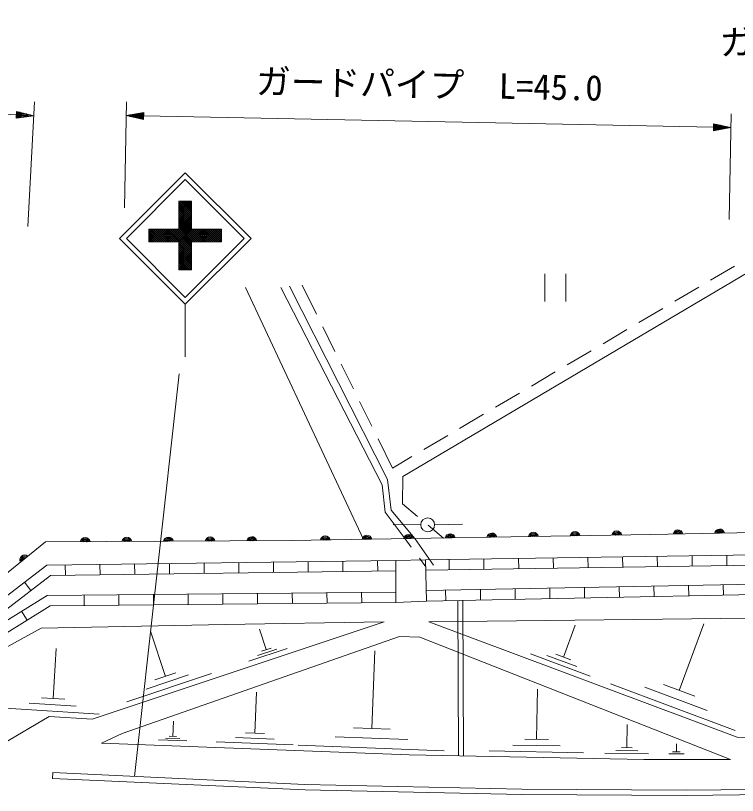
# Model space of a CAD drawing. Units: millimetres, scale not verified. Extents: x 40000 to 680000, y 20000 to 380000.
# Drawn here: x 270978 to 322975, y 282871 to 339045 of the extents above; entities that cross this region are included whole.
import ezdxf
from ezdxf.enums import TextEntityAlignment as Align

# ---------------------------------------------------------------- set-up
doc = ezdxf.new("R2010")
doc.units = ezdxf.units.MM
doc.header["$LTSCALE"] = 1000
for name, color, linetype, lineweight in [('M-BGD', 7, 'Continuous', 13), ('M-STR-HTXT', 7, 'Continuous', 13), ('M-STR-STRC', 7, 'Continuous', 13), ('M-STR-STRD', 7, 'Continuous', 13)]:
    doc.layers.add(name, color=color, linetype=linetype, lineweight=lineweight)
doc.styles.add('ＭＳ ゴシック', font='')
doc.styles.get('ＭＳ ゴシック').set_extended_font_data('MS Gothic')

msp = doc.modelspace()

# ---------------------------------------------------------------- linework, layer by layer
at = {"layer": 'M-BGD'}
for p, q in [((334471, 326894), (298875, 305849)), ((321049, 319988), (322771, 321005)), ((309106, 320441), (309106, 318441)), ((310606, 320441), (310606, 318441)), ((291618, 319635), (292659, 317527)), ((287533, 319448), (296041, 301312)), ((318466, 318462), (320188, 319479)), ((315883, 316937), (317605, 317954)), ((293101, 316631), (293987, 314837)), ((313299, 315412), (315021, 316429)), ((310716, 313886), (312438, 314903)), ((294430, 313941), (295316, 312148)), ((308133, 312361), (309855, 313378)), ((305550, 310836), (307272, 311853)), ((295759, 311251), (296644, 309458)), ((302966, 309310), (304688, 310327)), ((297087, 308561), (298128, 306453)), ((300383, 307785), (302105, 308802)), ((298128, 306453), (299522, 307277)), ((298842, 303885), (298875, 305849)), ((299939, 302969), (298842, 303885)), ((300166, 302369), (298166, 302397)), ((301804, 301412), (300706, 302328)), ((301166, 302371), (303165, 302409)), ((299034, 301364), (299480, 300759)), ((299728, 301376), (301093, 299466)), ((300509, 299849), (326404, 300233)), ((309707, 299986), (309718, 299236)), ((312207, 300023), (312218, 299273)), ((314706, 300060), (314718, 299310)), ((317206, 300097), (317217, 299347)), ((319706, 300134), (319717, 299384)), ((322206, 300171), (322217, 299421)), ((270022, 296987), (273232, 299466)), ((273232, 299466), (298373, 299796)), ((274554, 299483), (274564, 298733)), ((277054, 299516), (277063, 298766)), ((279553, 299549), (279563, 298799)), ((282053, 299582), (282063, 298832)), ((284553, 299615), (284563, 298865)), ((287053, 299647), (287063, 298897)), ((289553, 299680), (289562, 298930)), ((292052, 299713), (292062, 298963)), ((294552, 299746), (294562, 298996)), ((297052, 299779), (297062, 299029)), ((300073, 299954), (300519, 299348)), ((300570, 296871), (300509, 299849)), ((300520, 299099), (326199, 299480)), ((302208, 299875), (302219, 299125)), ((304708, 299912), (304719, 299162)), ((307207, 299949), (307218, 299199)), ((273493, 298719), (298383, 299046)), ((270257, 296221), (273493, 298719)), ((271627, 298226), (272085, 297633)), ((326107, 298119), (300555, 297621)), ((306973, 296996), (306958, 297745)), ((309473, 297044), (309458, 297794)), ((311972, 297093), (311958, 297843)), ((314472, 297142), (314457, 297892)), ((316971, 297191), (316957, 297940)), ((319471, 297239), (319456, 297989)), ((321970, 297288), (321956, 298038)), ((273248, 297271), (269955, 295235)), ((298357, 297523), (273248, 297271)), ((275915, 296547), (275907, 297297)), ((278415, 296573), (278407, 297322)), ((280915, 296598), (280907, 297348)), ((283414, 296623), (283407, 297373)), ((285914, 296648), (285907, 297398)), ((288414, 296673), (288407, 297423)), ((290914, 296698), (290907, 297448)), ((293414, 296723), (293406, 297473)), ((295914, 296748), (295906, 297498)), ((325874, 297364), (300570, 296871)), ((301974, 296898), (301959, 297648)), ((304474, 296947), (304459, 297697)), ((298364, 296773), (273464, 296523)), ((302885, 285717), (302832, 296915)), ((303189, 296922), (303234, 285711)), ((273464, 296523), (270147, 294472)), ((271805, 295497), (271411, 296135)), ((310436, 292837), (311292, 295125)), ((318773, 290432), (320567, 295227)), ((281768, 291446), (280685, 294698)), ((289034, 293372), (288544, 294844)), ((273682, 289848), (273911, 293456)), ((290537, 293463), (287776, 292544)), ((289785, 293417), (288405, 292958)), ((289379, 293487), (288689, 293257)), ((296643, 287691), (296859, 293293)), ((312366, 291462), (308077, 293067)), ((311401, 292150), (309256, 292952)), ((310972, 292636), (309899, 293038)), ((285088, 291648), (278990, 289618)), ((283428, 291547), (280379, 290532)), ((282530, 291700), (281006, 291192)), ((308513, 286915), (308582, 290533)), ((322819, 287552), (313829, 290915)), ((320796, 288992), (316301, 290674)), ((319897, 290012), (317649, 290853)), ((274528, 289794), (272836, 289901)), ((288224, 287354), (288339, 290311)), ((275345, 289289), (271961, 289504)), ((277008, 288730), (270241, 289160)), ((282307, 287118), (282349, 288215)), ((297955, 287641), (295330, 287742)), ((315011, 286307), (315043, 287987)), ((282564, 287108), (282050, 287128)), ((288917, 287328), (287532, 287381)), ((299241, 286890), (293990, 287093)), ((283325, 286804), (281268, 286883)), ((282816, 286961), (281787, 287000)), ((290968, 286508), (285424, 286722)), ((289596, 286931), (286824, 287038)), ((301840, 286088), (291337, 286494)), ((310200, 286431), (306809, 286495)), ((309361, 286899), (307665, 286931)), ((318582, 286010), (318582, 286596)), ((311887, 285947), (305104, 286075)), ((315795, 286082), (314220, 286112)), ((315405, 286300), (314618, 286315)), ((318857, 286010), (318308, 286010)), ((316578, 285857), (313429, 285917)), ((319131, 285864), (318034, 285864))]:
    msp.add_line(p, q, dxfattribs=at)
for points in [[(290088, 319461), (297374, 305236), (297597, 303283), (299034, 301364)], [(299728, 301376), (298043, 303426), (297776, 305637), (290712, 319550)], [(331704, 300954), (326654, 301847), (316736, 301669), (290837, 301223), (273143, 301134), (270048, 298628), (242526, 300037)], [(300509, 299849), (298373, 299796), (298364, 296773), (300570, 296871)], [(200877, 295747), (218848, 294989), (220462, 295158), (229131, 294695), (243659, 293972), (245719, 294855), (258356, 294168), (270423, 293589), (272831, 294926), (286075, 295185), (297535, 295372)], [(300750, 295382), (325990, 295660), (328626, 295198)], [(297535, 295372), (276488, 288363), (273402, 288559), (270066, 286579), (227882, 288666), (199682, 290021)], [(343094, 285802), (339884, 285712), (332619, 285533), (327847, 285569), (327004, 287022), (322950, 287076), (300750, 295382)], [(322471, 285464), (300103, 294275), (298641, 294311), (278664, 287319), (277165, 286641)], [(277165, 286641), (299319, 285785), (316228, 285464), (322471, 285464)]]:
    msp.add_lwpolyline(points, dxfattribs=at)
msp.add_circle((300666, 302362), 500, dxfattribs=at)
for centre, radius, start, end in [((299288, 301314), 354, 9.7838, 172.189), ((302288, 301366), 354, 9.7838, 172.189), ((305287, 301417), 354, 9.7838, 172.189), ((305287, 301417), 283, 12.0078, 169.9649), ((308287, 301469), 354, 9.7838, 172.189), ((308287, 301469), 283, 12.0078, 169.9649), ((308287, 301469), 212, 15.7542, 166.2186), ((311287, 301521), 354, 9.7838, 172.189), ((311287, 301521), 283, 12.0078, 169.9649), ((311287, 301521), 212, 15.7542, 166.2186), ((311287, 301521), 142, 23.4659, 158.5069), ((314286, 301572), 354, 9.7838, 172.189), ((314286, 301572), 283, 12.0078, 169.9649), ((314286, 301572), 212, 15.7542, 166.2186), ((314286, 301572), 142, 23.4659, 158.5069), ((314286, 301572), 100, 33.7836, 148.1892), ((318696, 301650), 354, 9.8278, 172.233), ((318696, 301650), 283, 12.0518, 170.0089), ((318696, 301650), 212, 15.7982, 166.2626), ((318696, 301650), 142, 23.5099, 158.5509), ((318696, 301650), 100, 33.8276, 148.2332), ((321696, 301704), 354, 9.8278, 172.233), ((321696, 301704), 283, 12.0518, 170.0089), ((321696, 301704), 212, 15.7982, 166.2626), ((321696, 301704), 142, 23.5099, 158.5509), ((321696, 301704), 100, 33.8276, 148.2332), ((275991, 301094), 354, 9.0862, 171.4914), ((275991, 301094), 283, 11.3102, 169.2673), ((275991, 301094), 212, 15.0566, 165.521), ((275991, 301094), 142, 22.7683, 157.8093), ((275991, 301094), 100, 33.086, 147.4916), ((278991, 301109), 354, 9.0862, 171.4914), ((278991, 301109), 283, 11.3102, 169.2673), ((278991, 301109), 212, 15.0566, 165.521), ((278991, 301109), 142, 22.7683, 157.8093), ((278991, 301109), 100, 33.086, 147.4916), ((281990, 301124), 354, 9.0862, 171.4914), ((281990, 301124), 283, 11.3102, 169.2673), ((281990, 301124), 212, 15.0566, 165.521), ((281990, 301124), 142, 22.7683, 157.8093), ((281990, 301124), 100, 33.086, 147.4916), ((284990, 301139), 354, 9.0862, 171.4914), ((284990, 301139), 283, 11.3102, 169.2673), ((284990, 301139), 212, 15.0566, 165.521), ((284990, 301139), 142, 22.7683, 157.8093), ((284990, 301139), 100, 33.086, 147.4916), ((287990, 301154), 354, 9.0862, 171.4914), ((287990, 301154), 283, 11.3102, 169.2673), ((287990, 301154), 212, 15.0566, 165.521), ((287990, 301154), 142, 22.7683, 157.8093), ((287990, 301154), 100, 33.086, 147.4916), ((293289, 301211), 354, 9.7838, 172.189), ((293289, 301211), 283, 12.0078, 169.9649), ((293289, 301211), 212, 15.7542, 166.2186), ((293289, 301211), 142, 23.4659, 158.5069), ((293289, 301211), 100, 33.7836, 148.1892), ((296289, 301263), 354, 9.7838, 172.189), ((296289, 301263), 283, 12.0078, 169.9649), ((296289, 301263), 212, 15.7542, 166.2186), ((296289, 301263), 142, 23.4659, 158.5069), ((296289, 301263), 100, 33.7836, 148.1892), ((299288, 301314), 283, 12.0078, 169.9649), ((299288, 301314), 212, 15.7542, 166.2186), ((299288, 301314), 142, 23.4659, 158.5069), ((299288, 301314), 100, 33.7836, 148.1892), ((302288, 301366), 283, 12.0078, 169.9649), ((302288, 301366), 212, 15.7542, 166.2186), ((302288, 301366), 142, 23.4659, 158.5069), ((302288, 301366), 100, 33.7836, 148.1892), ((305287, 301417), 212, 15.7542, 166.2186), ((305287, 301417), 142, 23.4659, 158.5069), ((305287, 301417), 100, 33.7836, 148.1892), ((308287, 301469), 142, 23.4659, 158.5069), ((308287, 301469), 100, 33.7836, 148.1892), ((311287, 301521), 100, 33.7836, 148.1892), ((271630, 299839), 354, 47.7979, 210.2031), ((271630, 299839), 283, 50.0219, 207.979), ((271630, 299839), 212, 53.7683, 204.2327), ((271630, 299839), 142, 61.48, 196.521), ((271630, 299839), 100, 71.7977, 186.2033)]:
    msp.add_arc(centre, radius, start, end, dxfattribs=at)
at = {"layer": 'M-STR-HTXT'}
for p, q in [((180971, 336785), (271042, 331898)), ((271857, 323842), (272344, 332829)), ((278820, 325208), (278971, 332842)), ((271055, 332147), (271028, 331648)), ((271796, 331957), (271047, 331998)), ((271050, 332047), (271549, 332020)), ((271302, 332084), (271053, 332097)), ((272290, 331830), (271055, 332147)), ((278951, 331842), (280206, 332067)), ((279955, 332022), (280205, 332017)), ((280196, 331567), (280206, 332067)), ((272290, 331830), (271028, 331648)), ((271281, 331684), (271031, 331698)), ((271034, 331748), (271533, 331721)), ((271785, 331757), (271036, 331798)), ((271039, 331848), (272038, 331794)), ((272290, 331830), (271042, 331898)), ((271045, 331948), (272043, 331893)), ((278951, 331842), (280196, 331567)), ((278951, 331842), (280201, 331817)), ((280200, 331767), (279200, 331787)), ((280202, 331867), (279202, 331887)), ((279449, 331732), (280199, 331717)), ((279453, 331932), (280203, 331917)), ((280198, 331667), (279698, 331677)), ((280204, 331967), (279704, 331977)), ((279947, 331622), (280197, 331617)), ((280201, 331817), (321258, 331005)), ((322377, 324347), (322528, 331980)), ((321263, 331255), (321253, 330755)), ((322508, 330981), (321253, 330755)), ((322006, 330891), (321256, 330905)), ((321257, 330955), (322257, 330936)), ((322508, 330981), (321258, 331005)), ((321259, 331055), (322259, 331036)), ((322010, 331091), (321260, 331105)), ((321261, 331155), (321761, 331145)), ((321512, 331200), (321262, 331205)), ((322508, 330981), (321263, 331255)), ((321504, 330800), (321254, 330805)), ((321255, 330855), (321755, 330846))]:
    msp.add_line(p, q, dxfattribs=at)
at = {"layer": 'M-STR-STRC'}
for p, q in [((278461, 322986), (283198, 327723)), ((283198, 327723), (287936, 322986)), ((278956, 322986), (283198, 327228)), ((283198, 327228), (287441, 322986)), ((282739, 325689), (283639, 325689)), ((282739, 325689), (282739, 323656)), ((282739, 325641), (282787, 325689)), ((282739, 325499), (282929, 325689)), ((282739, 325358), (283070, 325689)), ((282739, 325216), (283212, 325689)), ((282739, 325075), (283353, 325689)), ((282739, 324933), (283494, 325689)), ((282739, 324792), (283636, 325689)), ((283639, 324732), (282739, 325632)), ((282739, 324651), (283639, 325551)), ((283639, 324590), (282739, 325490)), ((282739, 324509), (283639, 325409)), ((283639, 324449), (282739, 325349)), ((282739, 324368), (283639, 325268)), ((283639, 324873), (282823, 325689)), ((283639, 325015), (282965, 325689)), ((283639, 325156), (283106, 325689)), ((283639, 325297), (283248, 325689)), ((283639, 325439), (283389, 325689)), ((283639, 325580), (283531, 325689)), ((283639, 325689), (283639, 323656)), ((283639, 324308), (282739, 325208)), ((282739, 324226), (283639, 325126)), ((283639, 324166), (282739, 325066)), ((282739, 324085), (283639, 324985)), ((283639, 324025), (282739, 324925)), ((282739, 323944), (283639, 324844)), ((283639, 323883), (282739, 324783)), ((282739, 323802), (283639, 324702)), ((281976, 322756), (283639, 324419)), ((282117, 322756), (283639, 324278)), ((282259, 322756), (283639, 324136)), ((283639, 323742), (282739, 324642)), ((282739, 323661), (283639, 324561)), ((284483, 322756), (282739, 324500)), ((284342, 322756), (282739, 324359)), ((284200, 322756), (282739, 324218)), ((282739, 323656), (280577, 323656)), ((280577, 323656), (280577, 322756)), ((280577, 323620), (280613, 323656)), ((280577, 323479), (280755, 323656)), ((280577, 323338), (280896, 323656)), ((280577, 323196), (281038, 323656)), ((280577, 323055), (281179, 323656)), ((280577, 322913), (281320, 323656)), ((280577, 322772), (281462, 323656)), ((281513, 322756), (280613, 323656)), ((280703, 322756), (281603, 323656)), ((281655, 322756), (280755, 323656)), ((280845, 322756), (281745, 323656)), ((281796, 322756), (280896, 323656)), ((280986, 322756), (281886, 323656)), ((281938, 322756), (281038, 323656)), ((281128, 322756), (282028, 323656)), ((282079, 322756), (281179, 323656)), ((281269, 322756), (282169, 323656)), ((282220, 322756), (281320, 323656)), ((281410, 322756), (282310, 323656)), ((282362, 322756), (281462, 323656)), ((281552, 322756), (282452, 323656)), ((282503, 322756), (281603, 323656)), ((281693, 322756), (282593, 323656)), ((282645, 322756), (281745, 323656)), ((281835, 322756), (282735, 323656)), ((283639, 321903), (281886, 323656)), ((283639, 322045), (282028, 323656)), ((283639, 322186), (282169, 323656)), ((283639, 322328), (282310, 323656)), ((282400, 322756), (283639, 323995)), ((283639, 322469), (282452, 323656)), ((282542, 322756), (283639, 323854)), ((283639, 322610), (282593, 323656)), ((282683, 322756), (283639, 323712)), ((283639, 322752), (282735, 323656)), ((284059, 322756), (282739, 324076)), ((283917, 322756), (282739, 323935)), ((283776, 322756), (282739, 323793)), ((282739, 322671), (283725, 323656)), ((282739, 322529), (283866, 323656)), ((282739, 322388), (284007, 323656)), ((282739, 322246), (284149, 323656)), ((282739, 322105), (284290, 323656)), ((282739, 321964), (284432, 323656)), ((283673, 322756), (284573, 323656)), ((284625, 322756), (283725, 323656)), ((283815, 322756), (284715, 323656)), ((284766, 322756), (283866, 323656)), ((283956, 322756), (284856, 323656)), ((284907, 322756), (284007, 323656)), ((284097, 322756), (284997, 323656)), ((285049, 322756), (284149, 323656)), ((284239, 322756), (285139, 323656)), ((285190, 322756), (284290, 323656)), ((284380, 322756), (285280, 323656)), ((285332, 322756), (284432, 323656)), ((284522, 322756), (285422, 323656)), ((285473, 322756), (284573, 323656)), ((284663, 322756), (285563, 323656)), ((285615, 322756), (284715, 323656)), ((284805, 322756), (285705, 323656)), ((285756, 322756), (284856, 323656)), ((284946, 322756), (285801, 323611)), ((285801, 322853), (284997, 323656)), ((285801, 322994), (285139, 323656)), ((285801, 323136), (285280, 323656)), ((285801, 323277), (285422, 323656)), ((285801, 323419), (285563, 323656)), ((285801, 323560), (285705, 323656)), ((281372, 322756), (280577, 323551)), ((281230, 322756), (280577, 323409)), ((281089, 322756), (280577, 323268)), ((280948, 322756), (280577, 323127)), ((285087, 322756), (285801, 323470)), ((285229, 322756), (285801, 323328)), ((285370, 322756), (285801, 323187)), ((285512, 322756), (285801, 323045)), ((278461, 322986), (283198, 318248)), ((278956, 322986), (283198, 318743)), ((280806, 322756), (280577, 322985)), ((280665, 322756), (280577, 322844)), ((280577, 322756), (282739, 322756)), ((282739, 322756), (282739, 320724)), ((282739, 321822), (283639, 322722)), ((283639, 321762), (282739, 322662)), ((282739, 321681), (283639, 322581)), ((283639, 321621), (282739, 322521)), ((282739, 321539), (283639, 322439)), ((283198, 318743), (287441, 322986)), ((283198, 318248), (287936, 322986)), ((283639, 322756), (283639, 320724)), ((285653, 322756), (285801, 322904)), ((285794, 322756), (285801, 322763)), ((283639, 321479), (282739, 322379)), ((282739, 321398), (283639, 322298)), ((283639, 321338), (282739, 322238)), ((282739, 321257), (283639, 322157)), ((283639, 321196), (282739, 322096)), ((282739, 321115), (283639, 322015)), ((283639, 321055), (282739, 321955)), ((282739, 320974), (283639, 321874)), ((283639, 320913), (282739, 321813)), ((282739, 320832), (283639, 321732)), ((283639, 320772), (282739, 321672)), ((283546, 320724), (282739, 321531)), ((283404, 320724), (282739, 321389)), ((282772, 320724), (283639, 321591)), ((282913, 320724), (283639, 321449)), ((283263, 320724), (282739, 321248)), ((283122, 320724), (282739, 321106)), ((282980, 320724), (282739, 320965)), ((282839, 320724), (282739, 320823)), ((283055, 320724), (283639, 321308)), ((283196, 320724), (283639, 321167)), ((283338, 320724), (283639, 321025)), ((283479, 320724), (283639, 320884)), ((282739, 320724), (283639, 320724)), ((283620, 320724), (283639, 320742)), ((283198, 318248), (283198, 314460)), ((282766, 313237), (279542, 284233))]:
    msp.add_line(p, q, dxfattribs=at)
msp.add_lwpolyline([(283639, 323656), (285801, 323656), (285801, 322756), (283639, 322756)], dxfattribs=at)
at = {"layer": 'M-STR-STRD'}
for p, q in [((273649, 284511), (273641, 284091)), ((291806, 283655), (273649, 284511)), ((307452, 283319), (291806, 283655)), ((319314, 283238), (307452, 283319)), ((340237, 283504), (319314, 283238))]:
    msp.add_line(p, q, dxfattribs=at)
msp.add_lwpolyline([(273641, 284091), (291831, 283266), (307439, 282925), (319315, 282871), (340268, 283122), (340831, 283136)], dxfattribs=at)

# ---------------------------------------------------------------- texts
at = {"layer": 'M-STR-HTXT', "style": 'ＭＳ ゴシック'}
for s, rotation, p in [('ガードパイプ  L=16.0', 2.459, (334241, 336165)), ('ガードパイプ  L=45.0', 358.867, (300753, 332611))]:
    msp.add_text(s, height=1833, rotation=rotation, dxfattribs=at).set_placement(p, align=Align.BOTTOM_CENTER)

doc.saveas('drawing.dxf')
